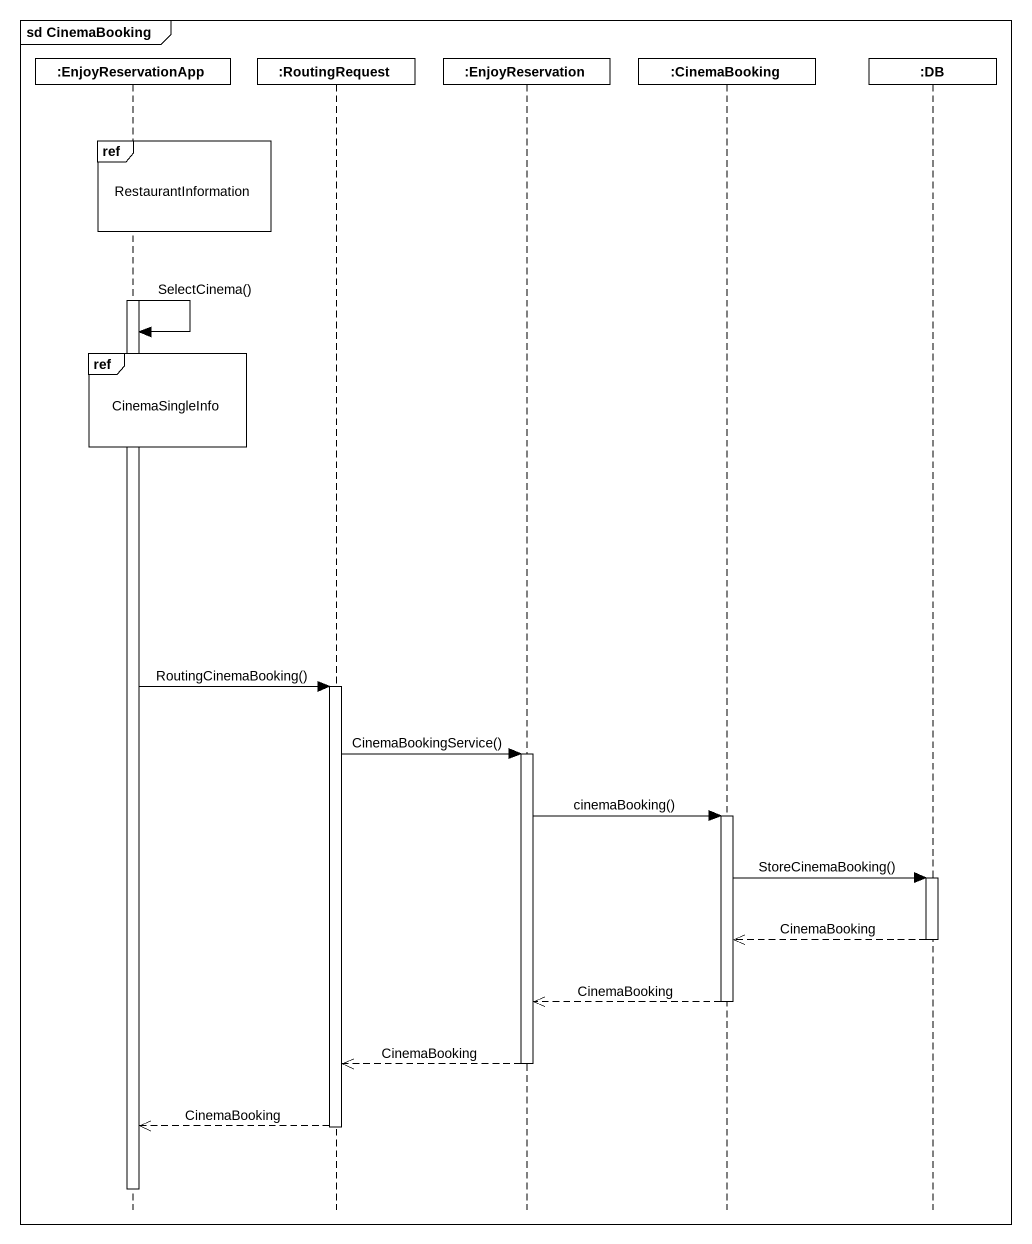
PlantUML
@startuml
mainframe sd CinemaBooking
hide footbox
participant ":EnjoyReservationApp" as EnjoyReservationApp
participant ":RoutingRequest" as RoutingRequest
participant ":EnjoyReservation" as EnjoyReservation
participant ":CinemaBooking" as CinemaBooking
participant ":DB" as DB

ref over EnjoyReservationApp : RestaurantInformation
activate EnjoyReservationApp
EnjoyReservationApp -> EnjoyReservationApp : SelectCinema()
ref over EnjoyReservationApp : CinemaSingleInfo
EnjoyReservationApp -> RoutingRequest : RoutingCinemaBooking()
activate RoutingRequest
RoutingRequest -> EnjoyReservation : CinemaBookingService()
activate EnjoyReservation
EnjoyReservation -> CinemaBooking : cinemaBooking()
activate CinemaBooking
CinemaBooking -> DB : StoreCinemaBooking()
activate DB
DB -->> CinemaBooking : CinemaBooking
deactivate DB
CinemaBooking -->> EnjoyReservation : CinemaBooking
deactivate CinemaBooking
EnjoyReservation -->> RoutingRequest : CinemaBooking
deactivate EnjoyReservation
RoutingRequest -->> EnjoyReservationApp : CinemaBooking
deactivate RoutingRequest
deactivate EnjoyReservationApp
@enduml
